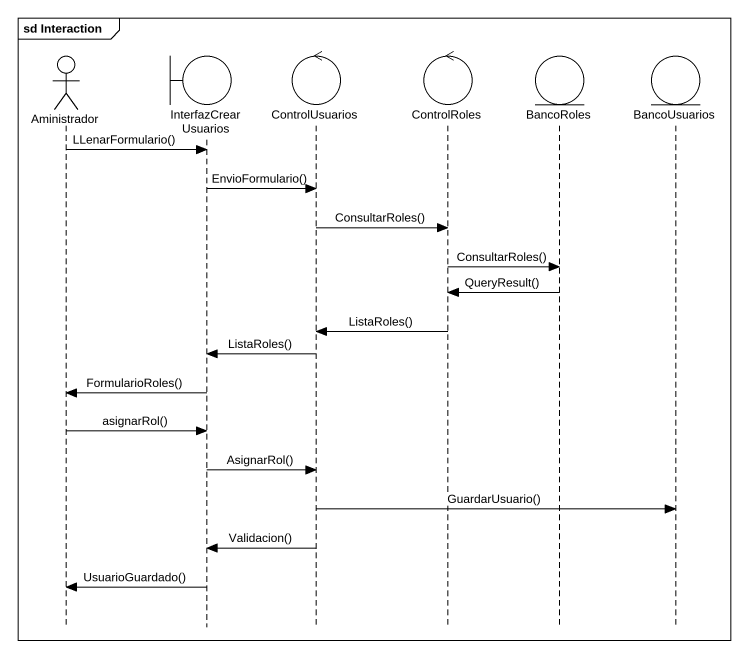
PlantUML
@startuml
mainframe sd Interaction
hide footbox
actor Aministrador
boundary InterfazCrearUsuarios
control ControlUsuarios
control ControlRoles
entity BancoRoles
entity BancoUsuarios

Aministrador -> InterfazCrearUsuarios : LLenarFormulario()
InterfazCrearUsuarios -> ControlUsuarios : EnvioFormulario()
ControlUsuarios -> ControlRoles : ConsultarRoles()
ControlRoles -> BancoRoles : ConsultarRoles()
BancoRoles -> ControlRoles : QueryResult()
ControlRoles -> ControlUsuarios : ListaRoles()
ControlUsuarios -> InterfazCrearUsuarios : ListaRoles()
InterfazCrearUsuarios -> Aministrador : FormularioRoles()
Aministrador -> InterfazCrearUsuarios : asignarRol()
InterfazCrearUsuarios -> ControlUsuarios : AsignarRol()
ControlUsuarios -> BancoUsuarios : GuardarUsuario()
ControlUsuarios -> InterfazCrearUsuarios : Validacion()
InterfazCrearUsuarios -> Aministrador : UsuarioGuardado()
@enduml
